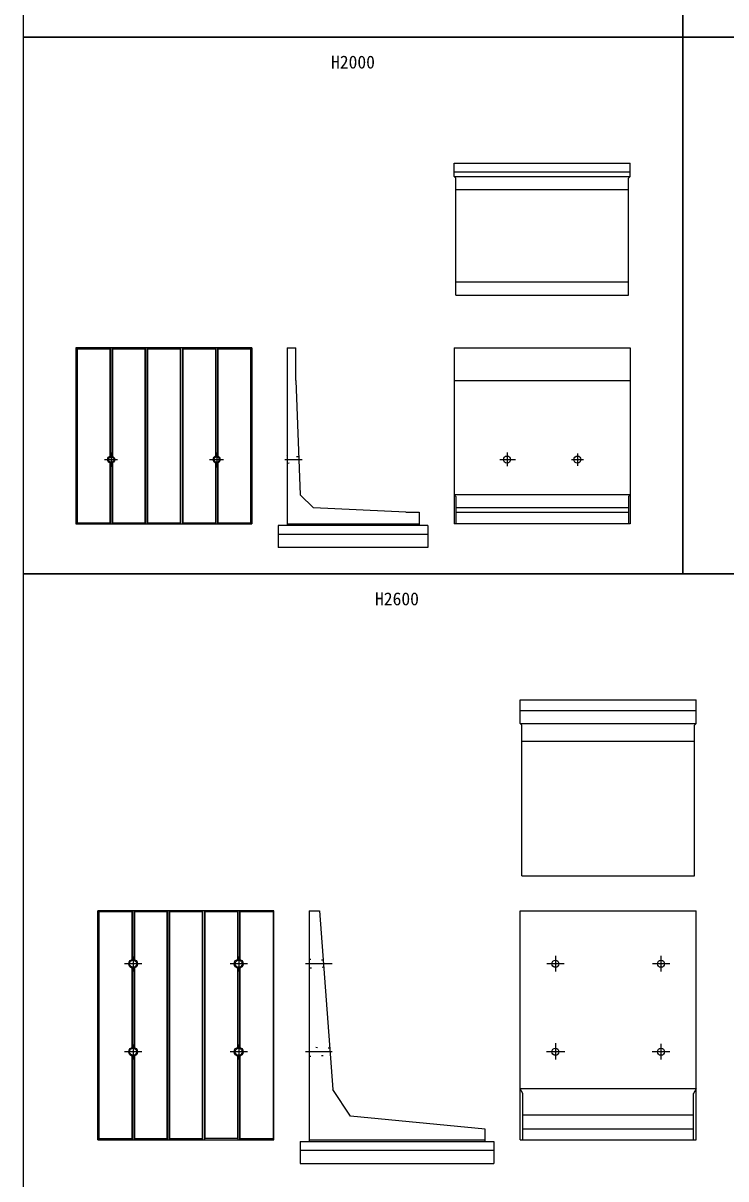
# Model space of a CAD drawing. Units: millimetres, scale not verified. Extents: x -67200 to 67200, y -23760 to 23760.
# Drawn here: x -48723 to -40735, y -2361 to 10774 of the extents above; entities that cross this region are included whole.
import ezdxf
from ezdxf.enums import TextEntityAlignment as Align

# ---------------------------------------------------------------- set-up
doc = ezdxf.new("R2010")
doc.units = ezdxf.units.MM
doc.header["$LTSCALE"] = 80
doc.linetypes.add('CHAIN1', pattern=[8, 5, -1, 1, -1])
doc.linetypes.add('DOTTED', pattern=[1.75, 0.25, -1.5])
for name, color, linetype, lineweight in [('0-0_CENTER', 7, 'CHAIN1', 25), ('0-4_HYO', 3, 'Continuous', 25), ('0-6_OUTLINE', 1, 'Continuous', 25), ('0-7_OUTLINE2', 4, 'DOTTED', 25), ('0-8_TXT', 7, 'Continuous', 25)]:
    doc.layers.add(name, color=color, linetype=linetype, lineweight=lineweight)
doc.styles.add('ＭＳ ゴシック', font='')
doc.styles.get('ＭＳ ゴシック').set_extended_font_data('MS Gothic')

msp = doc.modelspace()

# ---------------------------------------------------------------- linework, layer by layer
at = {"layer": '0-0_CENTER'}
for p, q in [((-47799.19, 5813.59), (-47651.39, 5813.59)), ((-47722.6, 5894.82), (-47722.6, 5732.52)), ((-46604.33, 5813.59), (-46445.22, 5813.59)), ((-46522.6, 5895.65), (-46522.6, 5724.25)), ((-45748.35, 5813.59), (-45551.44, 5813.59)), ((-43305.28, 5813.59), (-43126.76, 5813.59)), ((-43222.6, 5894.34), (-43222.6, 5737.82)), ((-42491.26, 5813.59), (-42354.48, 5813.59)), ((-42422.6, 5881.12), (-42422.6, 5742.04)), ((-47472.6, 167.62), (-47472.6, -4.88)), ((-46272.6, 167.62), (-46272.6, -4.88)), ((-42672.6, 173.8), (-42672.6, -3.89)), ((-41472.6, 173.8), (-41472.6, -3.89)), ((-47372.83, 83.59), (-47570.28, 83.59)), ((-46172.83, 83.59), (-46370.28, 83.59)), ((-45209.01, 83.59), (-45514.7, 83.59)), ((-42572.79, 83.59), (-42771.04, 83.59)), ((-41372.79, 83.59), (-41571.04, 83.59)), ((-47372.83, -916.41), (-47570.28, -916.41)), ((-47472.6, -832.38), (-47472.6, -1004.88)), ((-46172.83, -916.41), (-46370.28, -916.41)), ((-46272.6, -832.38), (-46272.6, -1004.88)), ((-45209.01, -916.41), (-45514.7, -916.41)), ((-42565.48, -916.41), (-42774, -916.41)), ((-42672.6, -817.39), (-42672.6, -1003.89)), ((-41372.99, -916.41), (-41571.23, -916.41)), ((-41472.79, -826.2), (-41472.79, -1003.89))]:
    msp.add_line(p, q, dxfattribs=at)
at = {"layer": '0-4_HYO'}
for points in [[(-48722.6, 10613.59), (-41222.6, 10613.59), (-41222.6, 15813.59), (-48722.6, 15813.59)], [(-41222.6, 10613.59), (-33722.6, 10613.59), (-33722.6, 15813.59), (-41222.6, 15813.59)], [(-48722.6, 4513.59), (-41222.6, 4513.59), (-41222.6, 10613.59), (-48722.6, 10613.59)], [(-41222.6, 4513.59), (-33722.6, 4513.59), (-33722.6, 10613.59), (-41222.6, 10613.59)], [(-48722.6, -2686.41), (-40222.6, -2686.41), (-40222.6, 4513.59), (-48722.6, 4513.59)]]:
    msp.add_lwpolyline(points, close=True, dxfattribs=at)
at = {"layer": '0-6_OUTLINE'}
for p, q in [((-43822.6, 9181.93), (-41822.6, 9181.93)), ((-43822.6, 9031.93), (-43822.6, 9181.93)), ((-43822.6, 9081.93), (-41822.6, 9081.93)), ((-41822.6, 9031.93), (-41822.6, 9181.93)), ((-43822.6, 9031.93), (-43802.6, 9011.93)), ((-43822.6, 9031.93), (-41822.6, 9031.93)), ((-43802.6, 7681.93), (-43802.6, 9011.93)), ((-41822.6, 9031.93), (-41842.6, 9011.93)), ((-43802.6, 8881.93), (-41842.6, 8881.93)), ((-43802.6, 7831.93), (-41842.6, 7831.93)), ((-48112.6, 7083.59), (-48112.6, 5083.59)), ((-48107.6, 7073.59), (-48112.6, 7083.59)), ((-48107.6, 7073.59), (-48107.6, 5093.59)), ((-47737.6, 7073.59), (-47732.6, 7083.59)), ((-47732.6, 7083.59), (-47732.6, 5852.32)), ((-47712.6, 7083.59), (-47712.6, 5852.32)), ((-47707.6, 7073.59), (-47712.6, 7083.59)), ((-47707.6, 7073.59), (-47707.6, 5850.67)), ((-47337.6, 7073.59), (-47332.6, 7083.59)), ((-47332.6, 7083.59), (-47332.6, 5083.59)), ((-47312.6, 7083.59), (-47312.6, 5083.59)), ((-47307.6, 7073.59), (-47312.6, 7083.59)), ((-47307.6, 7073.59), (-47307.6, 5093.59)), ((-46937.6, 7073.59), (-46932.6, 7083.59)), ((-46932.6, 7083.59), (-46932.6, 5083.59)), ((-46912.6, 7083.59), (-46912.6, 5083.59)), ((-46907.6, 7073.59), (-46912.6, 7083.59)), ((-46907.6, 7073.59), (-46907.6, 5093.59)), ((-46537.6, 7073.59), (-46532.6, 7083.59)), ((-46532.6, 7083.59), (-46532.6, 5852.32)), ((-46512.6, 7083.59), (-46512.6, 5852.32)), ((-46507.6, 7073.59), (-46512.6, 7083.59)), ((-46507.6, 7073.59), (-46507.6, 5850.67)), ((-46137.6, 7073.59), (-46132.6, 7083.59)), ((-46132.6, 7083.59), (-46132.6, 5083.59)), ((-46122.6, 7083.59), (-46122.6, 5083.59)), ((-45722.6, 7083.59), (-45622.6, 7083.59)), ((-45722.6, 7083.59), (-45722.6, 5063.59)), ((-45622.6, 6713.59), (-45622.6, 7083.59)), ((-43822.6, 7083.59), (-41822.6, 7083.59)), ((-43822.6, 7083.59), (-43822.6, 5083.59)), ((-41822.6, 7083.59), (-41822.6, 5083.59)), ((-45622.6, 6713.59), (-45572.6, 5413.59)), ((-43822.6, 6713.59), (-41822.6, 6713.59)), ((-47737.6, 5776.51), (-47737.6, 5093.59)), ((-47732.6, 5774.86), (-47732.6, 5083.59)), ((-47712.6, 5774.86), (-47712.6, 5083.59)), ((-47707.6, 5776.51), (-47707.6, 5093.59)), ((-46537.6, 5776.51), (-46537.6, 5093.59)), ((-46532.6, 5774.86), (-46532.6, 5083.59)), ((-46512.6, 5774.86), (-46512.6, 5083.59)), ((-46507.6, 5776.51), (-46507.6, 5093.59)), ((-45572.6, 5413.59), (-45422.6, 5263.59)), ((-43822.6, 5413.59), (-43802.6, 5393.59)), ((-41822.6, 5413.59), (-43822.6, 5413.59)), ((-43802.6, 5393.59), (-43802.6, 5083.59)), ((-41842.6, 5393.59), (-41822.6, 5413.59)), ((-41842.6, 5393.59), (-41842.6, 5083.59)), ((-44372.6, 5214.07), (-45422.6, 5263.59)), ((-41842.6, 5263.59), (-43802.6, 5263.59)), ((-44372.6, 5214.07), (-44222.6, 5214.07)), ((-44222.6, 5214.07), (-44222.6, 5063.59)), ((-41842.6, 5213.59), (-43802.6, 5213.59)), ((-48122.6, 5083.59), (-46122.6, 5083.59)), ((-48112.6, 5083.59), (-48107.6, 5093.59)), ((-48107.6, 5093.59), (-47737.6, 5093.59)), ((-47737.6, 5093.59), (-47732.6, 5083.59)), ((-47332.6, 5083.59), (-47337.6, 5093.59)), ((-46932.6, 5083.59), (-46937.6, 5093.59)), ((-46537.6, 5093.59), (-46532.6, 5083.59)), ((-46512.6, 5083.59), (-46507.6, 5093.59)), ((-44122.6, 5063.59), (-45822.6, 5063.59)), ((-45822.6, 5063.59), (-45822.6, 4813.59)), ((-45722.6, 5083.59), (-44222.6, 5083.59)), ((-44122.6, 5063.59), (-44122.6, 4813.59)), ((-41822.6, 5083.59), (-43822.6, 5083.59)), ((-44122.6, 4963.59), (-45822.6, 4963.59)), ((-44122.6, 4813.59), (-45822.6, 4813.59)), ((-43072.6, 3083.59), (-41072.6, 3083.59)), ((-43072.6, 2813.59), (-43072.6, 3083.59)), ((-41072.6, 2813.59), (-41072.6, 3083.59)), ((-43072.6, 2963.59), (-41072.6, 2963.59)), ((-43072.6, 2813.59), (-41072.6, 2813.59)), ((-43072.6, 2813.59), (-43052.6, 2793.59)), ((-43052.6, 1083.59), (-43052.6, 2793.59)), ((-41092.6, 2793.59), (-41072.6, 2813.59)), ((-43052.6, 2613.59), (-41092.6, 2613.59)), ((-45872.6, 683.59), (-47872.6, 683.59)), ((-47872.6, -1916.41), (-47872.6, 683.59)), ((-47487.6, 673.59), (-47872.6, 673.59)), ((-47863.6, 683.59), (-47863.6, -1901.41)), ((-47482.6, 683.59), (-47487.6, 673.59)), ((-47487.6, 673.59), (-47487.6, 131.29)), ((-47482.6, 683.59), (-47482.6, 132.58)), ((-47462.6, 683.59), (-47462.6, 132.58)), ((-47457.6, 673.59), (-47462.6, 683.59)), ((-47082.6, 683.59), (-47087.6, 673.59)), ((-47087.6, 673.59), (-47087.6, -1901.41)), ((-47082.6, 683.59), (-47082.6, -1916.41)), ((-47057.6, 673.59), (-47057.6, -1901.41)), ((-46687.6, 673.59), (-47057.6, 673.59)), ((-46682.6, 683.59), (-46687.6, 673.59)), ((-46687.6, 673.59), (-46687.6, -1901.41)), ((-46682.6, 683.59), (-46682.6, -1916.41)), ((-46662.6, 683.59), (-46662.6, -1916.41)), ((-46657.6, 673.59), (-46662.6, 683.59)), ((-46282.6, 683.59), (-46287.6, 673.59)), ((-46287.6, 673.59), (-46287.6, 131.29)), ((-46282.6, 683.59), (-46282.6, 132.58)), ((-46262.6, 683.59), (-46262.6, 132.58)), ((-46257.6, 673.59), (-46262.6, 683.59)), ((-45881.6, 683.59), (-45881.6, -1901.41)), ((-45872.6, -1916.41), (-45872.6, 683.59)), ((-45472.6, 683.59), (-45472.6, -1936.41)), ((-45472.6, 683.59), (-45352.6, 683.59)), ((-45352.6, 683.59), (-45202.6, -1346.41)), ((-43072.6, 683.59), (-41072.6, 683.59)), ((-43072.6, -1916.41), (-43072.6, 683.59)), ((-41072.6, -1916.41), (-41072.6, 683.59)), ((-47487.6, 35.9), (-47487.6, -868.71)), ((-47482.6, 34.6), (-47482.6, -867.42)), ((-47462.6, 34.6), (-47462.6, -867.42)), ((-47457.6, 35.9), (-47457.6, -868.71)), ((-46287.6, 35.9), (-46287.6, -868.71)), ((-46282.6, 34.6), (-46282.6, -867.42)), ((-46262.6, 34.6), (-46262.6, -867.42)), ((-46257.6, 35.9), (-46257.6, -868.71)), ((-47487.6, -964.1), (-47487.6, -1901.41)), ((-47482.6, -965.4), (-47482.6, -1916.41)), ((-47462.6, -965.4), (-47462.6, -1916.41)), ((-47457.6, -964.1), (-47457.6, -1901.41)), ((-46287.6, -964.1), (-46287.6, -1901.41)), ((-46282.6, -965.4), (-46282.6, -1916.41)), ((-46262.6, -965.4), (-46262.6, -1916.41)), ((-46257.6, -964.1), (-46257.6, -1901.41)), ((-45002.6, -1646.41), (-45202.6, -1346.41)), ((-41072.6, -1336.41), (-43072.6, -1336.41)), ((-43042.6, -1391.41), (-43072.6, -1336.41)), ((-43042.6, -1916.41), (-43042.6, -1391.41)), ((-41072.6, -1336.41), (-41102.6, -1391.41)), ((-41102.6, -1916.41), (-41102.6, -1391.41)), ((-43472.6, -1796.41), (-45002.6, -1646.41)), ((-41102.6, -1636.41), (-43042.6, -1636.41)), ((-43472.6, -1936.41), (-43472.6, -1796.41)), ((-41102.6, -1796.41), (-43042.6, -1796.41)), ((-47872.6, -1901.41), (-47487.6, -1901.41)), ((-47872.6, -1916.41), (-45872.6, -1916.41)), ((-47482.6, -1916.41), (-47487.6, -1901.41)), ((-47462.6, -1916.41), (-47457.6, -1901.41)), ((-47457.6, -1901.41), (-47087.6, -1901.41)), ((-47082.6, -1916.41), (-47087.6, -1901.41)), ((-47062.6, -1916.41), (-47057.6, -1901.41)), ((-47057.6, -1901.41), (-46687.6, -1901.41)), ((-46687.6, -1901.41), (-46682.6, -1916.41)), ((-46287.6, -1901.41), (-46282.6, -1916.41)), ((-46262.6, -1916.41), (-46257.6, -1901.41)), ((-46257.6, -1901.41), (-45872.6, -1901.41)), ((-45572.6, -1936.41), (-45572.6, -2186.41)), ((-45472.6, -1916.41), (-43472.6, -1916.41)), ((-43072.6, -1916.41), (-41072.6, -1916.41)), ((-45572.6, -2036.41), (-43372.6, -2036.41)), ((-45572.6, -2186.41), (-43372.6, -2186.41))]:
    msp.add_line(p, q, dxfattribs=at)
for points in [[(-43802.6, 7681.93), (-41842.6, 7681.93), (-41842.6, 9011.93)], [(-46122.6, 7083.59), (-48122.6, 7083.59), (-48122.6, 5083.59)], [(-48107.6, 7073.59), (-47737.6, 7073.59), (-47737.6, 5850.67)], [(-47707.6, 7073.59), (-47337.6, 7073.59), (-47337.6, 5093.59)], [(-47307.6, 7073.59), (-46937.6, 7073.59), (-46937.6, 5093.59)], [(-46907.6, 7073.59), (-46537.6, 7073.59), (-46537.6, 5850.67)], [(-46507.6, 7073.59), (-46137.6, 7073.59), (-46137.6, 5093.59)], [(-47712.6, 5083.59), (-47707.6, 5093.59), (-47337.6, 5093.59)], [(-47312.6, 5083.59), (-47307.6, 5093.59), (-46937.6, 5093.59)], [(-46912.6, 5083.59), (-46907.6, 5093.59), (-46537.6, 5093.59)], [(-46507.6, 5093.59), (-46137.6, 5093.59), (-46132.6, 5083.59)], [(-43052.6, 1083.59), (-41092.6, 1083.59), (-41092.6, 2793.59)], [(-47087.6, 673.59), (-47457.6, 673.59), (-47457.6, 131.29)], [(-47057.6, 673.59), (-47062.6, 683.59), (-47062.6, -1916.41)], [(-46287.6, 673.59), (-46657.6, 673.59), (-46657.6, -1901.41)], [(-45872.6, 673.59), (-46257.6, 673.59), (-46257.6, 131.29)], [(-46287.6, -1901.41), (-46657.6, -1901.41), (-46662.6, -1916.41)], [(-45572.6, -1936.41), (-43372.6, -1936.41), (-43372.6, -2186.41)]]:
    msp.add_lwpolyline(points, dxfattribs=at)
for centre, radius in [((-47722.6, 5813.59), 40), ((-47722.6, 5813.59), 30), ((-46522.6, 5813.59), 40), ((-46522.6, 5813.59), 30), ((-43222.6, 5813.59), 40), ((-42422.6, 5813.59), 40), ((-47472.6, 83.59), 50), ((-46272.6, 83.59), 50), ((-47472.6, 83.59), 40), ((-46272.6, 83.59), 40), ((-42672.6, 83.59), 40), ((-41472.6, 83.59), 40), ((-47472.6, -916.41), 50), ((-47472.6, -916.41), 40), ((-46272.6, -916.41), 50), ((-46272.6, -916.41), 40), ((-42672.6, -916.41), 40), ((-41472.79, -916.41), 40)]:
    msp.add_circle(centre, radius, dxfattribs=at)
at = {"layer": '0-7_OUTLINE2'}
for p, q in [((-45718.1, 5853.59), (-45722.6, 5858.09)), ((-45718.1, 5773.59), (-45591.33, 5783.59)), ((-45591.33, 5783.59), (-45586.65, 5779.09)), ((-45722.6, 5769.09), (-45718.1, 5773.59)), ((-45311.22, 123.59), (-45463.6, 133.59)), ((-45305.31, 43.59), (-45472.6, 33.59)), ((-45237.33, -876.41), (-45472.6, -866.41)), ((-45472.6, -966.41), (-45231.41, -956.41))]:
    msp.add_line(p, q, dxfattribs=at)
msp.add_lwpolyline([(-45589.31, 5848.09), (-45593.64, 5843.59), (-45718.1, 5853.59)], dxfattribs=at)

# ---------------------------------------------------------------- texts
at = {"layer": '0-8_TXT', "style": 'ＭＳ ゴシック'}
for s, p in [('H2000', (-45222.6, 10213.59)), ('H2600', (-44722.6, 4113.59))]:
    msp.add_text(s, height=146.6, dxfattribs=at).set_placement(p, align=Align.BOTTOM_LEFT)

doc.saveas('drawing.dxf')
